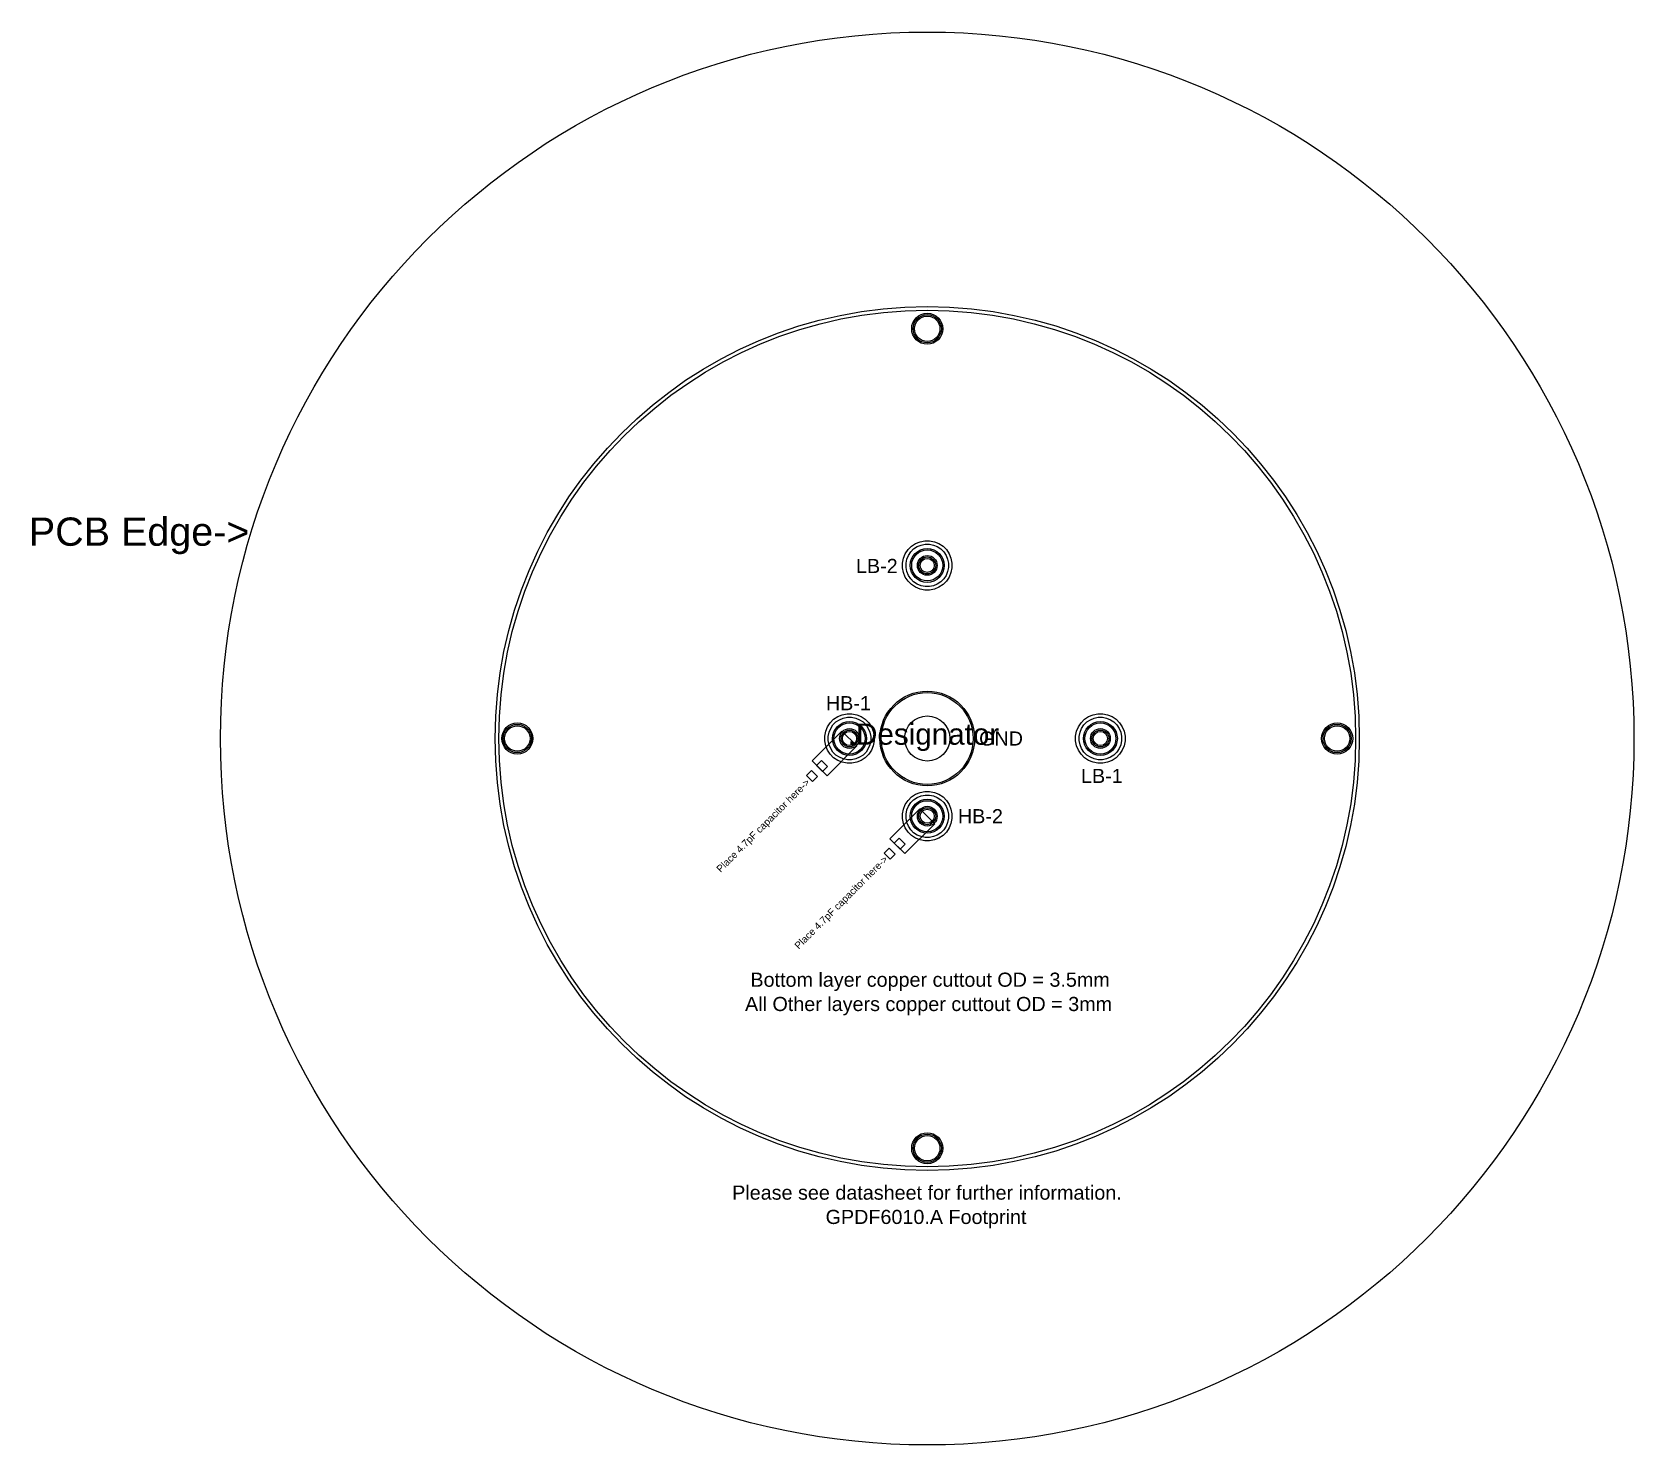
# Model space of a CAD drawing. Header units: millimetres. Extents: x -63 to 50, y -50 to 50.
import ezdxf

# ---------------------------------------------------------------- set-up
doc = ezdxf.new("R2010")
doc.units = ezdxf.units.MM
for name, color, linetype in [('BottomLayer', 5, 'Continuous'), ('BottomSolder', 6, 'Continuous'), ('Mechanical10', 56, 'Continuous'), ('Mechanical3', 76, 'Continuous'), ('MultiLayer', 9, 'Continuous'), ('PadHoleLayer', 156, 'Continuous'), ('TopLayer', 1, 'Continuous'), ('TopOverlay', 2, 'Continuous'), ('TopSolder', 216, 'Continuous')]:
    doc.layers.add(name, color=color, linetype=linetype)
doc.styles.add('Arial', font='arial.ttf', dxfattribs={"height": 0.2})

msp = doc.modelspace()

# ---------------------------------------------------------------- linework, layer by layer
at = {"layer": 'BottomLayer'}
for p, q in [((-1.36, 13.37), (-1.12, 13.61)), ((-1.12, 13.61), (-0.83, 13.8)), ((-0.83, 13.8), (-0.51, 13.93)), ((-0.51, 13.93), (-0.17, 14)), ((-0.17, 14), (0, 14)), ((0, 14), (0, 14)), ((0, 14), (0.17, 14)), ((0.17, 14), (0.51, 13.93)), ((0.51, 13.93), (0.83, 13.8)), ((0.83, 13.8), (1.12, 13.61)), ((1.12, 13.61), (1.36, 13.37)), ((-1.75, 12.42), (-1.68, 12.76)), ((-1.68, 12.76), (-1.55, 13.08)), ((-1.55, 13.08), (-1.36, 13.37)), ((1.36, 13.37), (1.55, 13.08)), ((1.55, 13.08), (1.68, 12.76)), ((1.68, 12.76), (1.75, 12.42)), ((-1.75, 12.25), (-1.75, 12.42)), ((-1.75, 12.08), (-1.75, 12.25)), ((-1.68, 11.74), (-1.75, 12.08)), ((-1.55, 11.42), (-1.68, 11.74)), ((-1.36, 11.13), (-1.55, 11.42)), ((1.55, 11.42), (1.36, 11.13)), ((1.68, 11.74), (1.55, 11.42)), ((1.75, 12.08), (1.68, 11.74)), ((1.75, 12.42), (1.75, 12.25)), ((1.75, 12.25), (1.75, 12.08)), ((-1.12, 10.89), (-1.36, 11.13)), ((-0.83, 10.7), (-1.12, 10.89)), ((-0.51, 10.57), (-0.83, 10.7)), ((-0.17, 10.5), (-0.51, 10.57)), ((0, 10.5), (-0.17, 10.5)), ((0.17, 10.5), (0, 10.5)), ((0.51, 10.57), (0.17, 10.5)), ((0.83, 10.7), (0.51, 10.57)), ((1.12, 10.89), (0.83, 10.7)), ((1.36, 11.13), (1.12, 10.89)), ((-6.86, 1.12), (-6.62, 1.36)), ((-6.62, 1.36), (-6.33, 1.55)), ((-6.33, 1.55), (-6.01, 1.68)), ((-6.01, 1.68), (-5.67, 1.75)), ((-5.67, 1.75), (-5.5, 1.75)), ((-5.5, 1.75), (-5.5, 1.75)), ((-5.5, 1.75), (-5.33, 1.75)), ((-5.33, 1.75), (-4.99, 1.68)), ((-4.99, 1.68), (-4.67, 1.55)), ((-4.67, 1.55), (-4.38, 1.36)), ((-4.38, 1.36), (-4.14, 1.12)), ((10.89, 1.12), (11.13, 1.36)), ((11.13, 1.36), (11.42, 1.55)), ((11.42, 1.55), (11.74, 1.68)), ((11.74, 1.68), (12.08, 1.75)), ((12.08, 1.75), (12.25, 1.75)), ((12.25, 1.75), (12.25, 1.75)), ((12.25, 1.75), (12.42, 1.75)), ((12.42, 1.75), (12.76, 1.68)), ((12.76, 1.68), (13.08, 1.55)), ((13.08, 1.55), (13.37, 1.36)), ((13.37, 1.36), (13.61, 1.12)), ((-7.25, 0.17), (-7.18, 0.51)), ((-7.25, 0), (-7.25, 0.17)), ((-7.18, 0.51), (-7.05, 0.83)), ((-7.05, 0.83), (-6.86, 1.12)), ((-4.14, 1.12), (-3.95, 0.83)), ((-3.95, 0.83), (-3.82, 0.51)), ((-3.82, 0.51), (-3.75, 0.17)), ((-3.75, 0.17), (-3.75, 0)), ((10.5, 0.17), (10.57, 0.51)), ((10.5, 0), (10.5, 0.17)), ((10.57, 0.51), (10.7, 0.83)), ((10.7, 0.83), (10.89, 1.12)), ((13.61, 1.12), (13.8, 0.83)), ((13.8, 0.83), (13.93, 0.51)), ((13.93, 0.51), (14, 0.17)), ((14, 0.17), (14, 0)), ((-7.25, -0.17), (-7.25, 0)), ((-7.18, -0.51), (-7.25, -0.17)), ((-7.05, -0.83), (-7.18, -0.51)), ((-6.86, -1.12), (-7.05, -0.83)), ((-6.62, -1.36), (-6.86, -1.12)), ((-4.14, -1.12), (-4.38, -1.36)), ((-3.95, -0.83), (-4.14, -1.12)), ((-3.82, -0.51), (-3.95, -0.83)), ((-3.75, -0.17), (-3.82, -0.51)), ((-3.75, 0), (-3.75, -0.17)), ((10.5, -0.17), (10.5, 0)), ((10.57, -0.51), (10.5, -0.17)), ((10.7, -0.83), (10.57, -0.51)), ((10.89, -1.12), (10.7, -0.83)), ((11.13, -1.36), (10.89, -1.12)), ((13.61, -1.12), (13.37, -1.36)), ((13.8, -0.83), (13.61, -1.12)), ((13.93, -0.51), (13.8, -0.83)), ((14, -0.17), (13.93, -0.51)), ((14, 0), (14, -0.17)), ((-6.33, -1.55), (-6.62, -1.36)), ((-6.01, -1.68), (-6.33, -1.55)), ((-5.67, -1.75), (-6.01, -1.68)), ((-5.5, -1.75), (-5.67, -1.75)), ((-5.33, -1.75), (-5.5, -1.75)), ((-4.99, -1.68), (-5.33, -1.75)), ((-4.67, -1.55), (-4.99, -1.68)), ((-4.38, -1.36), (-4.67, -1.55)), ((11.42, -1.55), (11.13, -1.36)), ((11.74, -1.68), (11.42, -1.55)), ((12.08, -1.75), (11.74, -1.68)), ((12.25, -1.75), (12.08, -1.75)), ((12.42, -1.75), (12.25, -1.75)), ((12.76, -1.68), (12.42, -1.75)), ((13.08, -1.55), (12.76, -1.68)), ((13.37, -1.36), (13.08, -1.55)), ((-1.55, -4.67), (-1.36, -4.38)), ((-1.36, -4.38), (-1.12, -4.14)), ((-1.12, -4.14), (-0.83, -3.95)), ((-0.83, -3.95), (-0.51, -3.82)), ((-0.51, -3.82), (-0.17, -3.75)), ((-0.17, -3.75), (0, -3.75)), ((0, -3.75), (0, -3.75)), ((0, -3.75), (0.17, -3.75)), ((0.17, -3.75), (0.51, -3.82)), ((0.51, -3.82), (0.83, -3.95)), ((0.83, -3.95), (1.12, -4.14)), ((1.12, -4.14), (1.36, -4.38)), ((1.36, -4.38), (1.55, -4.67)), ((-1.75, -5.33), (-1.68, -4.99)), ((-1.75, -5.5), (-1.75, -5.33)), ((-1.75, -5.67), (-1.75, -5.5)), ((-1.68, -4.99), (-1.55, -4.67)), ((1.55, -4.67), (1.68, -4.99)), ((1.68, -4.99), (1.75, -5.33)), ((1.75, -5.33), (1.75, -5.5)), ((1.75, -5.5), (1.75, -5.67)), ((-1.68, -6.01), (-1.75, -5.67)), ((-1.55, -6.33), (-1.68, -6.01)), ((-1.36, -6.62), (-1.55, -6.33)), ((-1.12, -6.86), (-1.36, -6.62)), ((1.36, -6.62), (1.12, -6.86)), ((1.55, -6.33), (1.36, -6.62)), ((1.68, -6.01), (1.55, -6.33)), ((1.75, -5.67), (1.68, -6.01)), ((-0.83, -7.05), (-1.12, -6.86)), ((-0.51, -7.18), (-0.83, -7.05)), ((-0.17, -7.25), (-0.51, -7.18)), ((0, -7.25), (-0.17, -7.25)), ((0.17, -7.25), (0, -7.25)), ((0.51, -7.18), (0.17, -7.25)), ((0.83, -7.05), (0.51, -7.18)), ((1.12, -6.86), (0.83, -7.05))]:
    msp.add_line(p, q, dxfattribs=at)
for centre, radius in [((0, 29), 1), ((0, 12.25), 1.1), ((0, 0), 3.25), ((-29, 0), 1), ((-5.5, 0), 1.1), ((12.25, 0), 1.1), ((29, 0), 1), ((0, -5.5), 1.1), ((0, -29), 1)]:
    msp.add_circle(centre, radius, dxfattribs=at)
at = {"layer": 'BottomSolder'}
for centre, radius in [((0, 29), 1.1), ((0, 12.25), 1.2), ((0, 0), 3.35), ((-5.5, 0), 1.2), ((12.25, 0), 1.2), ((-29, 0), 1.1), ((29, 0), 1.1), ((0, -5.5), 1.2), ((0, -29), 1.1)]:
    msp.add_circle(centre, radius, dxfattribs=at)
at = {"layer": 'Mechanical10'}
for p, q in [((-8.15, -1.59), (-6.03, 0.53)), ((-6.03, 0.53), (-4.97, -0.53)), ((-7.09, -2.65), (-4.97, -0.53)), ((-8.54, -2.62), (-8.19, -2.26)), ((-8.19, -2.26), (-7.76, -2.69)), ((-8.15, -1.59), (-7.09, -2.65)), ((-7.83, -1.91), (-7.48, -1.56)), ((-7.83, -1.91), (-7.41, -2.33)), ((-7.48, -1.56), (-7.06, -1.98)), ((-7.41, -2.33), (-7.06, -1.98)), ((-8.54, -2.62), (-8.12, -3.04)), ((-8.12, -3.04), (-7.76, -2.69)), ((-2.65, -7.09), (-0.53, -4.97)), ((-0.53, -4.97), (0.53, -6.03)), ((-1.59, -8.15), (0.53, -6.03)), ((-3.04, -8.12), (-2.69, -7.76)), ((-2.69, -7.76), (-2.26, -8.19)), ((-2.65, -7.09), (-1.59, -8.15)), ((-2.33, -7.41), (-1.98, -7.06)), ((-2.33, -7.41), (-1.91, -7.83)), ((-1.98, -7.06), (-1.56, -7.48)), ((-1.91, -7.83), (-1.56, -7.48)), ((-3.04, -8.12), (-2.62, -8.54)), ((-2.62, -8.54), (-2.26, -8.19))]:
    msp.add_line(p, q, dxfattribs=at)
msp.add_circle((0, 0), 50, dxfattribs=at)
at = {"layer": 'Mechanical3'}
msp.add_circle((0, 0), 30.31, dxfattribs=at)
at = {"layer": 'MultiLayer'}
for p, q in [((-0.71, 13.58), (-0.44, 13.69)), ((-0.44, 13.69), (-0.15, 13.75)), ((-0.15, 13.75), (0, 13.75)), ((0, 13.75), (0, 13.75)), ((0, 13.75), (0.15, 13.75)), ((0.15, 13.75), (0.44, 13.69)), ((0.44, 13.69), (0.71, 13.58)), ((-1.5, 12.4), (-1.44, 12.69)), ((-1.44, 12.69), (-1.33, 12.96)), ((-1.33, 12.96), (-1.17, 13.21)), ((-1.17, 13.21), (-0.96, 13.42)), ((-0.96, 13.42), (-0.71, 13.58)), ((0.71, 13.58), (0.96, 13.42)), ((0.96, 13.42), (1.17, 13.21)), ((1.17, 13.21), (1.33, 12.96)), ((1.33, 12.96), (1.44, 12.69)), ((1.44, 12.69), (1.5, 12.4)), ((-1.5, 12.25), (-1.5, 12.4)), ((-1.5, 12.1), (-1.5, 12.25)), ((-1.44, 11.81), (-1.5, 12.1)), ((-1.33, 11.54), (-1.44, 11.81)), ((-1.17, 11.29), (-1.33, 11.54)), ((1.33, 11.54), (1.17, 11.29)), ((1.44, 11.81), (1.33, 11.54)), ((1.5, 12.1), (1.44, 11.81)), ((1.5, 12.4), (1.5, 12.25)), ((1.5, 12.25), (1.5, 12.1)), ((-0.96, 11.08), (-1.17, 11.29)), ((-0.71, 10.92), (-0.96, 11.08)), ((-0.44, 10.81), (-0.71, 10.92)), ((-0.15, 10.75), (-0.44, 10.81)), ((0, 10.75), (-0.15, 10.75)), ((0.15, 10.75), (0, 10.75)), ((0.44, 10.81), (0.15, 10.75)), ((0.71, 10.92), (0.44, 10.81)), ((0.96, 11.08), (0.71, 10.92)), ((1.17, 11.29), (0.96, 11.08)), ((-6.67, 0.96), (-6.46, 1.17)), ((-6.46, 1.17), (-6.21, 1.33)), ((-6.21, 1.33), (-5.94, 1.44)), ((-5.94, 1.44), (-5.65, 1.5)), ((-5.65, 1.5), (-5.5, 1.5)), ((-5.5, 1.5), (-5.5, 1.5)), ((-5.5, 1.5), (-5.35, 1.5)), ((-5.35, 1.5), (-5.06, 1.44)), ((-5.06, 1.44), (-4.79, 1.33)), ((-4.79, 1.33), (-4.54, 1.17)), ((-4.54, 1.17), (-4.33, 0.96)), ((11.08, 0.96), (11.29, 1.17)), ((11.29, 1.17), (11.54, 1.33)), ((11.54, 1.33), (11.81, 1.44)), ((11.81, 1.44), (12.1, 1.5)), ((12.1, 1.5), (12.25, 1.5)), ((12.25, 1.5), (12.25, 1.5)), ((12.25, 1.5), (12.4, 1.5)), ((12.4, 1.5), (12.69, 1.44)), ((12.69, 1.44), (12.96, 1.33)), ((12.96, 1.33), (13.21, 1.17)), ((13.21, 1.17), (13.42, 0.96)), ((-7, 0.15), (-6.94, 0.44)), ((-7, 0), (-7, 0.15)), ((-6.94, 0.44), (-6.83, 0.71)), ((-6.83, 0.71), (-6.67, 0.96)), ((-4.33, 0.96), (-4.17, 0.71)), ((-4.17, 0.71), (-4.06, 0.44)), ((-4.06, 0.44), (-4, 0.15)), ((-4, 0.15), (-4, 0)), ((10.75, 0.15), (10.81, 0.44)), ((10.75, 0), (10.75, 0.15)), ((10.81, 0.44), (10.92, 0.71)), ((10.92, 0.71), (11.08, 0.96)), ((13.42, 0.96), (13.58, 0.71)), ((13.58, 0.71), (13.69, 0.44)), ((13.69, 0.44), (13.75, 0.15)), ((13.75, 0.15), (13.75, 0)), ((-7, -0.15), (-7, 0)), ((-6.94, -0.44), (-7, -0.15)), ((-6.83, -0.71), (-6.94, -0.44)), ((-6.67, -0.96), (-6.83, -0.71)), ((-6.46, -1.17), (-6.67, -0.96)), ((-4.33, -0.96), (-4.54, -1.17)), ((-4.17, -0.71), (-4.33, -0.96)), ((-4.06, -0.44), (-4.17, -0.71)), ((-4, -0.15), (-4.06, -0.44)), ((-4, 0), (-4, -0.15)), ((10.75, -0.15), (10.75, 0)), ((10.81, -0.44), (10.75, -0.15)), ((10.92, -0.71), (10.81, -0.44)), ((11.08, -0.96), (10.92, -0.71)), ((11.29, -1.17), (11.08, -0.96)), ((13.42, -0.96), (13.21, -1.17)), ((13.58, -0.71), (13.42, -0.96)), ((13.69, -0.44), (13.58, -0.71)), ((13.75, -0.15), (13.69, -0.44)), ((13.75, 0), (13.75, -0.15)), ((-6.21, -1.33), (-6.46, -1.17)), ((-5.94, -1.44), (-6.21, -1.33)), ((-5.65, -1.5), (-5.94, -1.44)), ((-5.5, -1.5), (-5.65, -1.5)), ((-5.35, -1.5), (-5.5, -1.5)), ((-5.06, -1.44), (-5.35, -1.5)), ((-4.79, -1.33), (-5.06, -1.44)), ((-4.54, -1.17), (-4.79, -1.33)), ((11.54, -1.33), (11.29, -1.17)), ((11.81, -1.44), (11.54, -1.33)), ((12.1, -1.5), (11.81, -1.44)), ((12.25, -1.5), (12.1, -1.5)), ((12.4, -1.5), (12.25, -1.5)), ((12.69, -1.44), (12.4, -1.5)), ((12.96, -1.33), (12.69, -1.44)), ((13.21, -1.17), (12.96, -1.33)), ((-1.17, -4.54), (-0.96, -4.33)), ((-0.96, -4.33), (-0.71, -4.17)), ((-0.71, -4.17), (-0.44, -4.06)), ((-0.44, -4.06), (-0.15, -4)), ((-0.15, -4), (0, -4)), ((0, -4), (0, -4)), ((0, -4), (0.15, -4)), ((0.15, -4), (0.44, -4.06)), ((0.44, -4.06), (0.71, -4.17)), ((0.71, -4.17), (0.96, -4.33)), ((0.96, -4.33), (1.17, -4.54)), ((-1.5, -5.35), (-1.44, -5.06)), ((-1.5, -5.5), (-1.5, -5.35)), ((-1.5, -5.65), (-1.5, -5.5)), ((-1.44, -5.94), (-1.5, -5.65)), ((-1.44, -5.06), (-1.33, -4.79)), ((-1.33, -4.79), (-1.17, -4.54)), ((1.17, -4.54), (1.33, -4.79)), ((1.33, -4.79), (1.44, -5.06)), ((1.44, -5.06), (1.5, -5.35)), ((1.5, -5.65), (1.44, -5.94)), ((1.5, -5.35), (1.5, -5.5)), ((1.5, -5.5), (1.5, -5.65)), ((-1.33, -6.21), (-1.44, -5.94)), ((-1.17, -6.46), (-1.33, -6.21)), ((-0.96, -6.67), (-1.17, -6.46)), ((-0.71, -6.83), (-0.96, -6.67)), ((0.96, -6.67), (0.71, -6.83)), ((1.17, -6.46), (0.96, -6.67)), ((1.33, -6.21), (1.17, -6.46)), ((1.44, -5.94), (1.33, -6.21)), ((-0.44, -6.94), (-0.71, -6.83)), ((-0.15, -7), (-0.44, -6.94)), ((0, -7), (-0.15, -7)), ((0.15, -7), (0, -7)), ((0.44, -6.94), (0.15, -7)), ((0.71, -6.83), (0.44, -6.94))]:
    msp.add_line(p, q, dxfattribs=at)
for centre, radius in [((0, 29), 1), ((0, 0), 3.25), ((-29, 0), 1), ((29, 0), 1), ((0, -29), 1)]:
    msp.add_circle(centre, radius, dxfattribs=at)
at = {"layer": 'PadHoleLayer'}
for centre, radius in [((0, 29), 0.9), ((0, 12.25), 0.5), ((0, 0), 1.6), ((-29, 0), 0.9), ((-5.5, 0), 0.5), ((12.25, 0), 0.5), ((29, 0), 0.9), ((0, -5.5), 0.5), ((0, -29), 0.9)]:
    msp.add_circle(centre, radius, dxfattribs=at)
at = {"layer": 'TopLayer'}
for centre, radius in [((0, 29), 1), ((0, 12.25), 0.6), ((0, 0), 3.25), ((-29, 0), 1), ((-5.5, 0), 0.6), ((12.25, 0), 0.6), ((29, 0), 1), ((0, -5.5), 0.6), ((0, -29), 1)]:
    msp.add_circle(centre, radius, dxfattribs=at)
at = {"layer": 'TopOverlay'}
msp.add_circle((0, 0), 30.57, dxfattribs=at)
at = {"layer": 'TopSolder'}
for centre, radius in [((0, 29), 1.1), ((0, 12.25), 0.7), ((0, 0), 3.35), ((-29, 0), 1.1), ((-5.5, 0), 0.7), ((12.25, 0), 0.7), ((29, 0), 1.1), ((0, -5.5), 0.7), ((0, -29), 1.1)]:
    msp.add_circle(centre, radius, dxfattribs=at)

# ---------------------------------------------------------------- texts
at = {"layer": 'Mechanical10', "style": 'Arial'}
for s, height, rotation, p in [('PCB Edge->', 2, 360, (-63.56, 13.64)), ('Place 4.7pF capacitor here->', 0.5, 45, (-14.61, -9.51)), ('Place 4.7pF capacitor here->', 0.5, 45, (-9.09, -14.95)), ('Please see datasheet for further information.', 1, 360, (-13.8, -32.64)), ('GPDF6010.A Footprint', 1, 360, (-7.19, -34.36))]:
    msp.add_text(s, height=height, rotation=rotation, dxfattribs=at).set_placement(p)
for s, p in [('LB-2', (-5.04, 11.71)), ('HB-1', (-7.17, 2)), ('GND', (3.67, -0.5)), ('LB-1', (10.88, -3.15)), ('HB-2', (2.17, -6)), ('Bottom layer copper cuttout OD = 3.5mm', (-12.51, -17.57)), ('All Other layers copper cuttout OD = 3mm', (-12.89, -19.29))]:
    msp.add_text(s, height=1, dxfattribs=at).set_placement(p)
at = {"layer": 'Mechanical3', "style": 'Arial'}
msp.add_text('.Designator', height=1.5, dxfattribs=at).set_placement((-5.62, -0.44))

doc.saveas('drawing.dxf')
